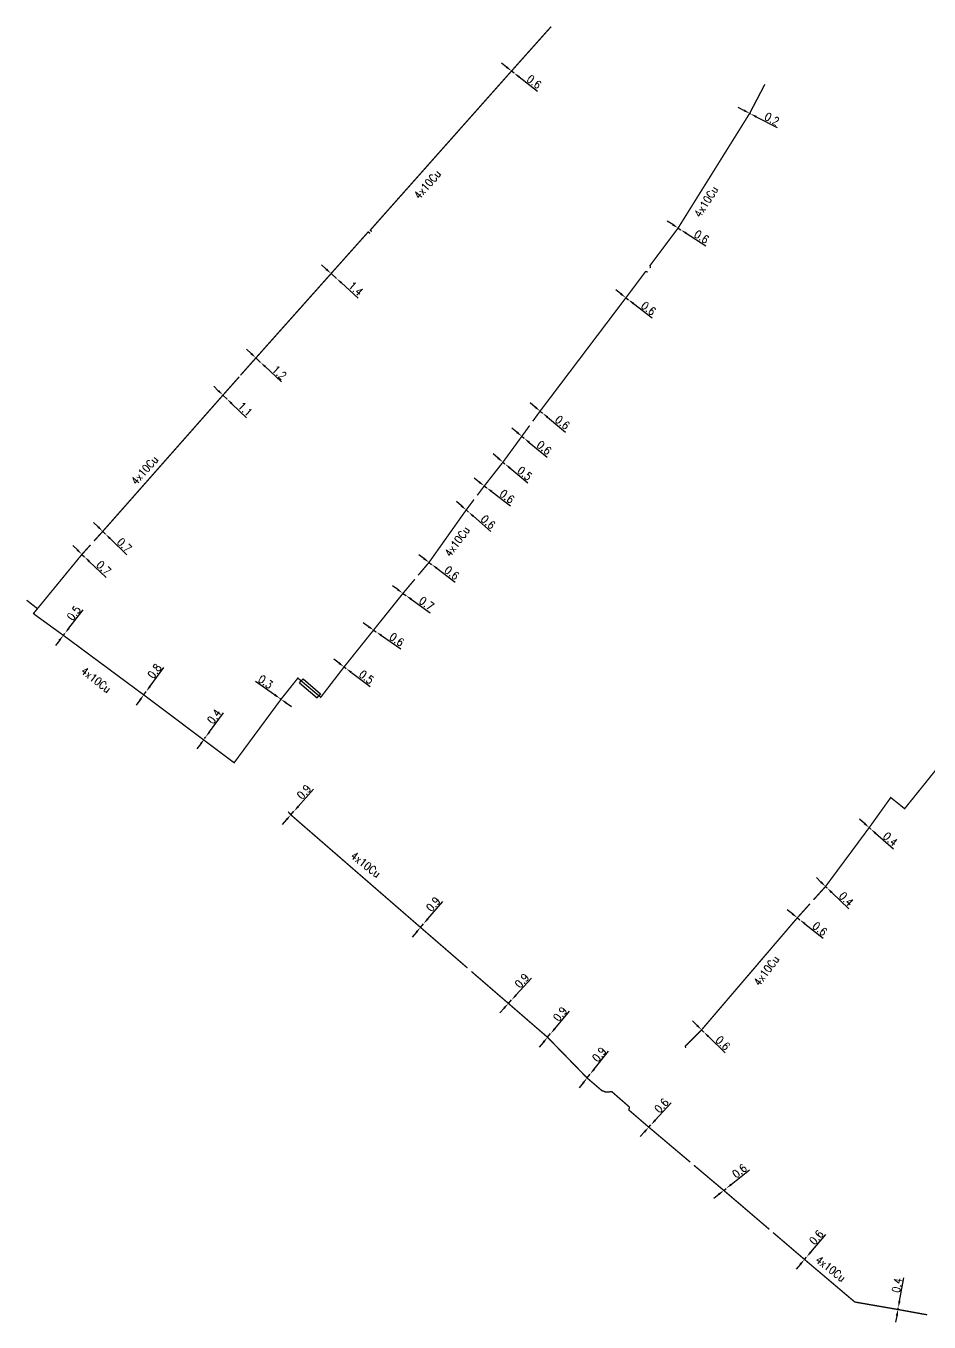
# Model space of a CAD drawing. Header units: millimetres. Extents: x 80999 to 81981, y 144000 to 144990.
# Drawn here: x 80999.9 to 81169, y 144314 to 144556.9 of the extents above; entities that cross this region are included whole.
import ezdxf
from ezdxf.enums import TextEntityAlignment as Align

# ---------------------------------------------------------------- set-up
doc = ezdxf.new("R2010")
doc.units = ezdxf.units.MM
doc.header["$PDMODE"] = 34
doc.linetypes.add('E_ST_Cu', pattern=[2000, 1000, 1000])
doc.layers.get('DEFPOINTS').update_dxf_attribs({"linetype": 'CONTINUOUS'})
doc.layers.add('E_100', color=3, linetype='CONTINUOUS')
doc.layers.add('E_400', color=7, linetype='CONTINUOUS')
doc.styles.get("Standard").update_dxf_attribs({"font": 'romans.shx', "width": 0.85})
doc.dimstyles.get("Standard").update_dxf_attribs({"dimtxt": 1.5, "dimasz": 1.2, "dimexe": 0.625, "dimexo": 0.625, "dimgap": 0.25, "dimtad": 1, "dimdec": 1, "dimzin": 0, "dimdsep": 46, "dimtxsty": 'Standard', "dimcen": -0.5, "dimadec": 0, "dimazin": 0, "dimtfac": 1, "dimtdec": 1, "dimtmove": 0, "dimatfit": 3, "dimfxl": 0, "dimtolj": 1, "dimtzin": 0, "dimarcsym": 0})

# ---------------------------------------------------------------- blocks, each defined once
blk = doc.blocks.new('*D88')
at = {"layer": 'DEFPOINTS', "color": 0, "linetype": 'Continuous', "transparency": 16777216}
for p in [(81090.81, 144548.42), (81090.81, 144548.42), (81091.28, 144548.05)]:
    blk.add_point(p, dxfattribs=at)
at = {"layer": 'E_100', "color": 0, "linetype": 'Continuous', "lineweight": -2, "transparency": 16777216}
for p, q in [((81089.86, 144549.16), (81088.91, 144549.9)), ((81090.81, 144548.42), (81091.28, 144548.05)), ((81092.23, 144547.32), (81095.68, 144544.63))]:
    blk.add_line(p, q, dxfattribs=at)
at = {"layer": 'E_100', "color": 0, "linetype": 'Continuous', "transparency": 16777216}
for points in [[(81089.98, 144549.32), (81089.74, 144549), (81090.81, 144548.42)], [(81092.35, 144547.47), (81092.1, 144547.16), (81091.28, 144548.05)]]:
    blk.add_solid(points, dxfattribs=at)
at = {"layer": 'E_100', "color": 0, "linetype": 'Continuous', "transparency": 16777216, "insert": (81095.04, 144546.39), "char_height": 1.5, "attachment_point": 5, "rotation": 322.0976}
blk.add_mtext('\\A1;0.6', dxfattribs=at)
blk = doc.blocks.new('*D89')
at = {"layer": 'DEFPOINTS', "color": 0, "linetype": 'Continuous', "transparency": 16777216}
for p in [(81042.93, 144494.64), (81042.93, 144494.64), (81043.81, 144493.82)]:
    blk.add_point(p, dxfattribs=at)
at = {"layer": 'E_100', "color": 0, "linetype": 'Continuous', "lineweight": -2, "transparency": 16777216}
for p, q in [((81042.05, 144495.46), (81041.17, 144496.28)), ((81042.93, 144494.64), (81043.81, 144493.82)), ((81044.68, 144493.01), (81047.75, 144490.15))]:
    blk.add_line(p, q, dxfattribs=at)
at = {"layer": 'E_100', "color": 0, "linetype": 'Continuous', "transparency": 16777216}
for points in [[(81042.19, 144495.61), (81041.91, 144495.32), (81042.93, 144494.64)], [(81044.82, 144493.15), (81044.55, 144492.86), (81043.81, 144493.82)]]:
    blk.add_solid(points, dxfattribs=at)
at = {"layer": 'E_100', "color": 0, "linetype": 'Continuous', "transparency": 16777216, "insert": (81047.33, 144491.9), "char_height": 1.5, "attachment_point": 5, "rotation": 316.9769}
blk.add_mtext('\\A1;1.2', dxfattribs=at)
blk = doc.blocks.new('*D90')
at = {"layer": 'DEFPOINTS', "color": 0, "linetype": 'Continuous', "transparency": 16777216}
for p in [(81010.36, 144457.83), (81010.87, 144457.35), (81010.87, 144457.35)]:
    blk.add_point(p, dxfattribs=at)
at = {"layer": 'E_100', "color": 0, "linetype": 'Continuous', "lineweight": -2, "transparency": 16777216}
for p, q in [((81009.5, 144458.67), (81008.64, 144459.5)), ((81010.36, 144457.83), (81010.87, 144457.35)), ((81011.73, 144456.51), (81014.88, 144453.48))]:
    blk.add_line(p, q, dxfattribs=at)
at = {"layer": 'E_100', "color": 0, "linetype": 'Continuous', "transparency": 16777216}
for points in [[(81009.64, 144458.81), (81009.36, 144458.52), (81010.36, 144457.83)], [(81011.87, 144456.66), (81011.59, 144456.37), (81010.87, 144457.35)]]:
    blk.add_solid(points, dxfattribs=at)
at = {"layer": 'E_100', "color": 0, "linetype": 'Continuous', "transparency": 16777216, "insert": (81014.43, 144455.3), "char_height": 1.5, "attachment_point": 5, "rotation": 316.012}
blk.add_mtext('\\A1;0.7', dxfattribs=at)
blk = doc.blocks.new('*D91')
at = {"layer": 'DEFPOINTS', "color": 0, "linetype": 'Continuous', "transparency": 16777216}
for p in [(81014.26, 144462.14), (81014.76, 144461.65), (81014.76, 144461.65)]:
    blk.add_point(p, dxfattribs=at)
at = {"layer": 'E_100', "color": 0, "linetype": 'Continuous', "lineweight": -2, "transparency": 16777216}
for p, q in [((81013.4, 144462.98), (81012.55, 144463.82)), ((81014.26, 144462.14), (81014.76, 144461.65)), ((81015.62, 144460.81), (81018.74, 144457.75))]:
    blk.add_line(p, q, dxfattribs=at)
at = {"layer": 'E_100', "color": 0, "linetype": 'Continuous', "transparency": 16777216}
for points in [[(81013.54, 144463.12), (81013.26, 144462.84), (81014.26, 144462.14)], [(81015.76, 144460.95), (81015.48, 144460.67), (81014.76, 144461.65)]]:
    blk.add_solid(points, dxfattribs=at)
at = {"layer": 'E_100', "color": 0, "linetype": 'Continuous', "transparency": 16777216, "insert": (81018.31, 144459.57), "char_height": 1.5, "attachment_point": 5, "rotation": 315.5852}
blk.add_mtext('\\A1;0.7', dxfattribs=at)
blk = doc.blocks.new('*D92')
at = {"layer": 'DEFPOINTS', "color": 0, "linetype": 'Continuous', "transparency": 16777216}
for p in [(81036.77, 144487.67), (81037.56, 144486.9), (81037.56, 144486.9)]:
    blk.add_point(p, dxfattribs=at)
at = {"layer": 'E_100', "color": 0, "linetype": 'Continuous', "lineweight": -2, "transparency": 16777216}
for p, q in [((81035.9, 144488.5), (81035.04, 144489.33)), ((81036.77, 144487.67), (81037.56, 144486.9)), ((81038.43, 144486.07), (81041.19, 144483.42))]:
    blk.add_line(p, q, dxfattribs=at)
at = {"layer": 'E_100', "color": 0, "linetype": 'Continuous', "transparency": 16777216}
for points in [[(81036.04, 144488.64), (81035.77, 144488.35), (81036.77, 144487.67)], [(81038.57, 144486.22), (81038.29, 144485.93), (81037.56, 144486.9)]]:
    blk.add_solid(points, dxfattribs=at)
at = {"layer": 'E_100', "color": 0, "linetype": 'Continuous', "transparency": 16777216, "insert": (81040.93, 144485.05), "char_height": 1.5, "attachment_point": 5, "rotation": 316.149}
blk.add_mtext('\\A1;1.1', dxfattribs=at)
blk = doc.blocks.new('*D93')
at = {"layer": 'DEFPOINTS', "color": 0, "linetype": 'Continuous', "transparency": 16777216}
for p in [(81057.02, 144510.46), (81058.06, 144509.52), (81058.06, 144509.52)]:
    blk.add_point(p, dxfattribs=at)
at = {"layer": 'E_100', "color": 0, "linetype": 'Continuous', "lineweight": -2, "transparency": 16777216}
for p, q in [((81056.12, 144511.26), (81055.23, 144512.07)), ((81057.02, 144510.46), (81058.06, 144509.52)), ((81058.95, 144508.72), (81062.1, 144505.87))]:
    blk.add_line(p, q, dxfattribs=at)
at = {"layer": 'E_100', "color": 0, "linetype": 'Continuous', "transparency": 16777216}
for points in [[(81056.26, 144511.41), (81055.99, 144511.11), (81057.02, 144510.46)], [(81059.08, 144508.86), (81058.81, 144508.57), (81058.06, 144509.52)]]:
    blk.add_solid(points, dxfattribs=at)
at = {"layer": 'E_100', "color": 0, "linetype": 'Continuous', "transparency": 16777216, "insert": (81061.64, 144507.63), "char_height": 1.5, "attachment_point": 5, "rotation": 317.942}
blk.add_mtext('\\A1;1.4', dxfattribs=at)
blk = doc.blocks.new('*D94')
at = {"layer": 'DEFPOINTS', "color": 0, "linetype": 'Continuous', "transparency": 16777216}
for p in [(81006.88, 144442.66), (81007.18, 144443.06), (81007.18, 144443.06)]:
    blk.add_point(p, dxfattribs=at)
at = {"layer": 'E_100', "color": 0, "linetype": 'Continuous', "lineweight": -2, "transparency": 16777216}
for p, q in [((81007.92, 144444), (81010.6, 144447.46)), ((81006.14, 144441.71), (81005.41, 144440.77)), ((81006.88, 144442.66), (81007.18, 144443.06))]:
    blk.add_line(p, q, dxfattribs=at)
at = {"layer": 'E_100', "color": 0, "linetype": 'Continuous', "transparency": 16777216}
for points in [[(81007.76, 144444.13), (81008.08, 144443.88), (81007.18, 144443.06)], [(81005.98, 144441.84), (81006.3, 144441.59), (81006.88, 144442.66)]]:
    blk.add_solid(points, dxfattribs=at)
at = {"layer": 'E_100', "color": 0, "linetype": 'Continuous', "transparency": 16777216, "insert": (81008.84, 144446.82), "char_height": 1.5, "attachment_point": 5, "rotation": 52.2001}
blk.add_mtext('\\A1;0.5', dxfattribs=at)
blk = doc.blocks.new('*D95')
at = {"layer": 'DEFPOINTS', "color": 0, "linetype": 'Continuous', "transparency": 16777216}
for p in [(81022.4, 144432.15), (81021.93, 144431.5), (81021.93, 144431.5)]:
    blk.add_point(p, dxfattribs=at)
at = {"layer": 'E_100', "color": 0, "linetype": 'Continuous', "lineweight": -2, "transparency": 16777216}
for p, q in [((81023.11, 144433.11), (81025.69, 144436.64)), ((81021.93, 144431.5), (81022.4, 144432.15)), ((81021.22, 144430.53), (81020.52, 144429.56))]:
    blk.add_line(p, q, dxfattribs=at)
at = {"layer": 'E_100', "color": 0, "linetype": 'Continuous', "transparency": 16777216}
for points in [[(81022.95, 144433.23), (81023.27, 144433), (81022.4, 144432.15)], [(81021.06, 144430.65), (81021.39, 144430.41), (81021.93, 144431.5)]]:
    blk.add_solid(points, dxfattribs=at)
at = {"layer": 'E_100', "color": 0, "linetype": 'Continuous', "transparency": 16777216, "insert": (81023.95, 144435.95), "char_height": 1.5, "attachment_point": 5, "rotation": 53.8255}
blk.add_mtext('\\A1;0.8', dxfattribs=at)
blk = doc.blocks.new('*D96')
at = {"layer": 'DEFPOINTS', "color": 0, "linetype": 'Continuous', "transparency": 16777216}
for p in [(81033.31, 144423.3), (81033.55, 144423.62), (81033.55, 144423.62)]:
    blk.add_point(p, dxfattribs=at)
at = {"layer": 'E_100', "color": 0, "linetype": 'Continuous', "lineweight": -2, "transparency": 16777216}
for p, q in [((81034.26, 144424.59), (81036.89, 144428.16)), ((81032.6, 144422.33), (81031.89, 144421.36)), ((81033.31, 144423.3), (81033.55, 144423.62))]:
    blk.add_line(p, q, dxfattribs=at)
at = {"layer": 'E_100', "color": 0, "linetype": 'Continuous', "transparency": 16777216}
for points in [[(81034.1, 144424.71), (81034.42, 144424.47), (81033.55, 144423.62)], [(81032.44, 144422.45), (81032.76, 144422.21), (81033.31, 144423.3)]]:
    blk.add_solid(points, dxfattribs=at)
at = {"layer": 'E_100', "color": 0, "linetype": 'Continuous', "transparency": 16777216, "insert": (81035.12, 144427.45), "char_height": 1.5, "attachment_point": 5, "rotation": 53.6466}
blk.add_mtext('\\A1;0.4', dxfattribs=at)
blk = doc.blocks.new('*D97')
at = {"layer": 'DEFPOINTS', "color": 0, "linetype": 'Continuous', "transparency": 16777216}
for p in [(81047.43, 144430.83), (81047.43, 144430.83), (81047.64, 144430.68)]:
    blk.add_point(p, dxfattribs=at)
at = {"layer": 'E_100', "color": 0, "linetype": 'Continuous', "lineweight": -2, "transparency": 16777216}
for p, q in [((81046.45, 144431.52), (81042.88, 144434.03)), ((81047.64, 144430.68), (81047.43, 144430.83)), ((81048.62, 144429.99), (81049.6, 144429.3))]:
    blk.add_line(p, q, dxfattribs=at)
at = {"layer": 'E_100', "color": 0, "linetype": 'Continuous', "transparency": 16777216}
for points in [[(81046.57, 144431.68), (81046.34, 144431.35), (81047.43, 144430.83)], [(81048.74, 144430.16), (81048.51, 144429.83), (81047.64, 144430.68)]]:
    blk.add_solid(points, dxfattribs=at)
at = {"layer": 'E_100', "color": 0, "linetype": 'Continuous', "transparency": 16777216, "insert": (81044.75, 144433.94), "char_height": 1.5, "attachment_point": 5, "rotation": 324.8595}
blk.add_mtext('\\A1;0.3', dxfattribs=at)
blk = doc.blocks.new('*D98')
at = {"layer": 'DEFPOINTS', "color": 0, "linetype": 'Continuous', "transparency": 16777216}
for p in [(81059.45, 144436.74), (81059.85, 144436.44), (81059.85, 144436.44)]:
    blk.add_point(p, dxfattribs=at)
at = {"layer": 'E_100', "color": 0, "linetype": 'Continuous', "lineweight": -2, "transparency": 16777216}
for p, q in [((81058.5, 144437.46), (81057.54, 144438.18)), ((81059.45, 144436.74), (81059.85, 144436.44)), ((81060.81, 144435.72), (81064.31, 144433.09))]:
    blk.add_line(p, q, dxfattribs=at)
at = {"layer": 'E_100', "color": 0, "linetype": 'Continuous', "transparency": 16777216}
for points in [[(81058.62, 144437.62), (81058.38, 144437.3), (81059.45, 144436.74)], [(81060.93, 144435.88), (81060.69, 144435.56), (81059.85, 144436.44)]]:
    blk.add_solid(points, dxfattribs=at)
at = {"layer": 'E_100', "color": 0, "linetype": 'Continuous', "transparency": 16777216, "insert": (81063.64, 144434.84), "char_height": 1.5, "attachment_point": 5, "rotation": 323.0505}
blk.add_mtext('\\A1;0.5', dxfattribs=at)
blk = doc.blocks.new('*D99')
at = {"layer": 'DEFPOINTS', "color": 0, "linetype": 'Continuous', "transparency": 16777216}
for p in [(81064.97, 144443.64), (81065.47, 144443.3), (81065.47, 144443.3)]:
    blk.add_point(p, dxfattribs=at)
at = {"layer": 'E_100', "color": 0, "linetype": 'Continuous', "lineweight": -2, "transparency": 16777216}
for p, q in [((81063.98, 144444.32), (81063, 144445)), ((81064.97, 144443.64), (81065.47, 144443.3)), ((81066.46, 144442.62), (81070.06, 144440.15))]:
    blk.add_line(p, q, dxfattribs=at)
at = {"layer": 'E_100', "color": 0, "linetype": 'Continuous', "transparency": 16777216}
for points in [[(81064.1, 144444.48), (81063.87, 144444.15), (81064.97, 144443.64)], [(81066.57, 144442.79), (81066.34, 144442.46), (81065.47, 144443.3)]]:
    blk.add_solid(points, dxfattribs=at)
at = {"layer": 'E_100', "color": 0, "linetype": 'Continuous', "transparency": 16777216, "insert": (81069.32, 144441.87), "char_height": 1.5, "attachment_point": 5, "rotation": 325.5121}
blk.add_mtext('\\A1;0.6', dxfattribs=at)
blk = doc.blocks.new('*D100')
at = {"layer": 'DEFPOINTS', "color": 0, "linetype": 'Continuous', "transparency": 16777216}
for p in [(81070.48, 144450.53), (81071.05, 144450.13), (81071.05, 144450.13)]:
    blk.add_point(p, dxfattribs=at)
at = {"layer": 'E_100', "color": 0, "linetype": 'Continuous', "lineweight": -2, "transparency": 16777216}
for p, q in [((81069.51, 144451.23), (81068.53, 144451.92)), ((81070.48, 144450.53), (81071.05, 144450.13)), ((81072.03, 144449.43), (81075.59, 144446.9))]:
    blk.add_line(p, q, dxfattribs=at)
at = {"layer": 'E_100', "color": 0, "linetype": 'Continuous', "transparency": 16777216}
for points in [[(81069.62, 144451.39), (81069.39, 144451.06), (81070.48, 144450.53)], [(81072.15, 144449.59), (81071.92, 144449.27), (81071.05, 144450.13)]]:
    blk.add_solid(points, dxfattribs=at)
at = {"layer": 'E_100', "color": 0, "linetype": 'Continuous', "transparency": 16777216, "insert": (81074.88, 144448.63), "char_height": 1.5, "attachment_point": 5, "rotation": 324.5581}
blk.add_mtext('\\A1;0.7', dxfattribs=at)
blk = doc.blocks.new('*D101')
at = {"layer": 'DEFPOINTS', "color": 0, "linetype": 'Continuous', "transparency": 16777216}
for p in [(81075.36, 144456.33), (81075.84, 144455.96), (81075.84, 144455.96)]:
    blk.add_point(p, dxfattribs=at)
at = {"layer": 'E_100', "color": 0, "linetype": 'Continuous', "lineweight": -2, "transparency": 16777216}
for p, q in [((81074.4, 144457.05), (81073.44, 144457.77)), ((81075.36, 144456.33), (81075.84, 144455.96)), ((81076.79, 144455.24), (81080.28, 144452.61))]:
    blk.add_line(p, q, dxfattribs=at)
at = {"layer": 'E_100', "color": 0, "linetype": 'Continuous', "transparency": 16777216}
for points in [[(81074.52, 144457.21), (81074.28, 144456.89), (81075.36, 144456.33)], [(81076.91, 144455.4), (81076.67, 144455.08), (81075.84, 144455.96)]]:
    blk.add_solid(points, dxfattribs=at)
at = {"layer": 'E_100', "color": 0, "linetype": 'Continuous', "transparency": 16777216, "insert": (81079.62, 144454.36), "char_height": 1.5, "attachment_point": 5, "rotation": 322.96}
blk.add_mtext('\\A1;0.6', dxfattribs=at)
blk = doc.blocks.new('*D102')
at = {"layer": 'DEFPOINTS', "color": 0, "linetype": 'Continuous', "transparency": 16777216}
for p in [(81082.31, 144466.15), (81082.77, 144465.76), (81082.77, 144465.76)]:
    blk.add_point(p, dxfattribs=at)
at = {"layer": 'E_100', "color": 0, "linetype": 'Continuous', "lineweight": -2, "transparency": 16777216}
for p, q in [((81081.41, 144466.94), (81080.51, 144467.73)), ((81082.31, 144466.15), (81082.77, 144465.76)), ((81083.67, 144464.97), (81086.96, 144462.1))]:
    blk.add_line(p, q, dxfattribs=at)
at = {"layer": 'E_100', "color": 0, "linetype": 'Continuous', "transparency": 16777216}
for points in [[(81081.54, 144467.09), (81081.28, 144466.79), (81082.31, 144466.15)], [(81083.8, 144465.12), (81083.54, 144464.82), (81082.77, 144465.76)]]:
    blk.add_solid(points, dxfattribs=at)
at = {"layer": 'E_100', "color": 0, "linetype": 'Continuous', "transparency": 16777216, "insert": (81086.43, 144463.89), "char_height": 1.5, "attachment_point": 5, "rotation": 318.8864}
blk.add_mtext('\\A1;0.6', dxfattribs=at)
blk = doc.blocks.new('*D103')
at = {"layer": 'DEFPOINTS', "color": 0, "linetype": 'Continuous', "transparency": 16777216}
for p in [(81085.71, 144470.66), (81086.19, 144470.29), (81086.19, 144470.29)]:
    blk.add_point(p, dxfattribs=at)
at = {"layer": 'E_100', "color": 0, "linetype": 'Continuous', "lineweight": -2, "transparency": 16777216}
for p, q in [((81084.76, 144471.38), (81083.8, 144472.11)), ((81085.71, 144470.66), (81086.19, 144470.29)), ((81087.15, 144469.57), (81090.63, 144466.92))]:
    blk.add_line(p, q, dxfattribs=at)
at = {"layer": 'E_100', "color": 0, "linetype": 'Continuous', "transparency": 16777216}
for points in [[(81084.88, 144471.54), (81084.64, 144471.22), (81085.71, 144470.66)], [(81087.27, 144469.73), (81087.02, 144469.41), (81086.19, 144470.29)]]:
    blk.add_solid(points, dxfattribs=at)
at = {"layer": 'E_100', "color": 0, "linetype": 'Continuous', "transparency": 16777216, "insert": (81089.97, 144468.68), "char_height": 1.5, "attachment_point": 5, "rotation": 322.76}
blk.add_mtext('\\A1;0.6', dxfattribs=at)
blk = doc.blocks.new('*D104')
at = {"layer": 'DEFPOINTS', "color": 0, "linetype": 'Continuous', "transparency": 16777216}
for p in [(81089.2, 144475.11), (81089.58, 144474.79), (81089.58, 144474.79)]:
    blk.add_point(p, dxfattribs=at)
at = {"layer": 'E_100', "color": 0, "linetype": 'Continuous', "lineweight": -2, "transparency": 16777216}
for p, q in [((81088.28, 144475.88), (81087.36, 144476.65)), ((81089.2, 144475.11), (81089.58, 144474.79)), ((81090.5, 144474.02), (81093.86, 144471.22))]:
    blk.add_line(p, q, dxfattribs=at)
at = {"layer": 'E_100', "color": 0, "linetype": 'Continuous', "transparency": 16777216}
for points in [[(81088.41, 144476.03), (81088.15, 144475.72), (81089.2, 144475.11)], [(81090.63, 144474.17), (81090.38, 144473.87), (81089.58, 144474.79)]]:
    blk.add_solid(points, dxfattribs=at)
at = {"layer": 'E_100', "color": 0, "linetype": 'Continuous', "transparency": 16777216, "insert": (81093.28, 144473), "char_height": 1.5, "attachment_point": 5, "rotation": 320.1659}
blk.add_mtext('\\A1;0.5', dxfattribs=at)
blk = doc.blocks.new('*D105')
at = {"layer": 'DEFPOINTS', "color": 0, "linetype": 'Continuous', "transparency": 16777216}
for p in [(81092.74, 144479.96), (81093.2, 144479.58), (81093.2, 144479.58)]:
    blk.add_point(p, dxfattribs=at)
at = {"layer": 'E_100', "color": 0, "linetype": 'Continuous', "lineweight": -2, "transparency": 16777216}
for p, q in [((81091.81, 144480.72), (81090.88, 144481.48)), ((81092.74, 144479.96), (81093.2, 144479.58)), ((81094.13, 144478.82), (81097.5, 144476.04))]:
    blk.add_line(p, q, dxfattribs=at)
at = {"layer": 'E_100', "color": 0, "linetype": 'Continuous', "transparency": 16777216}
for points in [[(81091.94, 144480.88), (81091.68, 144480.57), (81092.74, 144479.96)], [(81094.25, 144478.97), (81094, 144478.66), (81093.2, 144479.58)]]:
    blk.add_solid(points, dxfattribs=at)
at = {"layer": 'E_100', "color": 0, "linetype": 'Continuous', "transparency": 16777216, "insert": (81096.91, 144477.82), "char_height": 1.5, "attachment_point": 5, "rotation": 320.5684}
blk.add_mtext('\\A1;0.6', dxfattribs=at)
blk = doc.blocks.new('*D106')
at = {"layer": 'DEFPOINTS', "color": 0, "linetype": 'Continuous', "transparency": 16777216}
for p in [(81096.16, 144484.68), (81096.63, 144484.3), (81096.63, 144484.3)]:
    blk.add_point(p, dxfattribs=at)
at = {"layer": 'E_100', "color": 0, "linetype": 'Continuous', "lineweight": -2, "transparency": 16777216}
for p, q in [((81095.24, 144485.44), (81094.31, 144486.2)), ((81095.77, 144484.19), (81095.77, 144484.19)), ((81096.16, 144484.68), (81096.63, 144484.3)), ((81096.23, 144483.81), (81096.23, 144483.81)), ((81097.55, 144483.53), (81100.93, 144480.76))]:
    blk.add_line(p, q, dxfattribs=at)
at = {"layer": 'E_100', "color": 0, "linetype": 'Continuous', "transparency": 16777216}
for points in [[(81095.36, 144485.59), (81095.11, 144485.28), (81096.16, 144484.68)], [(81097.68, 144483.69), (81097.43, 144483.38), (81096.63, 144484.3)]]:
    blk.add_solid(points, dxfattribs=at)
at = {"layer": 'E_100', "color": 0, "linetype": 'Continuous', "transparency": 16777216, "insert": (81100.34, 144482.54), "char_height": 1.5, "attachment_point": 5, "rotation": 320.5684}
blk.add_mtext('\\A1;0.6', dxfattribs=at)
blk = doc.blocks.new('*D107')
at = {"layer": 'DEFPOINTS', "color": 0, "linetype": 'Continuous', "transparency": 16777216}
for p in [(81135.4, 144540.48), (81135.57, 144540.39), (81135.57, 144540.39)]:
    blk.add_point(p, dxfattribs=at)
at = {"layer": 'E_100', "color": 0, "linetype": 'Continuous', "lineweight": -2, "transparency": 16777216}
for p, q in [((81134.33, 144541.03), (81133.27, 144541.59)), ((81135.4, 144540.48), (81135.57, 144540.39)), ((81136.64, 144539.83), (81140.52, 144537.82))]:
    blk.add_line(p, q, dxfattribs=at)
at = {"layer": 'E_100', "color": 0, "linetype": 'Continuous', "transparency": 16777216}
for points in [[(81134.43, 144541.21), (81134.24, 144540.86), (81135.4, 144540.48)], [(81136.73, 144540.01), (81136.55, 144539.66), (81135.57, 144540.39)]]:
    blk.add_solid(points, dxfattribs=at)
at = {"layer": 'E_100', "color": 0, "linetype": 'Continuous', "transparency": 16777216, "insert": (81139.57, 144539.43), "char_height": 1.5, "attachment_point": 5, "rotation": 332.5002}
blk.add_mtext('\\A1;0.2', dxfattribs=at)
blk = doc.blocks.new('*D108')
at = {"layer": 'DEFPOINTS', "color": 0, "linetype": 'Continuous', "transparency": 16777216}
for p in [(81122, 144518.99), (81122.51, 144518.66), (81122.51, 144518.66)]:
    blk.add_point(p, dxfattribs=at)
at = {"layer": 'E_100', "color": 0, "linetype": 'Continuous', "lineweight": -2, "transparency": 16777216}
for p, q in [((81120.99, 144519.63), (81119.98, 144520.28)), ((81122, 144518.99), (81122.51, 144518.66)), ((81123.52, 144518.01), (81127.2, 144515.66))]:
    blk.add_line(p, q, dxfattribs=at)
at = {"layer": 'E_100', "color": 0, "linetype": 'Continuous', "transparency": 16777216}
for points in [[(81121.1, 144519.8), (81120.88, 144519.46), (81122, 144518.99)], [(81123.62, 144518.18), (81123.41, 144517.85), (81122.51, 144518.66)]]:
    blk.add_solid(points, dxfattribs=at)
at = {"layer": 'E_100', "color": 0, "linetype": 'Continuous', "transparency": 16777216, "insert": (81126.4, 144517.35), "char_height": 1.5, "attachment_point": 5, "rotation": 327.3443}
blk.add_mtext('\\A1;0.6', dxfattribs=at)
blk = doc.blocks.new('*D109')
at = {"layer": 'DEFPOINTS', "color": 0, "linetype": 'Continuous', "transparency": 16777216}
for p in [(81112.22, 144505.92), (81112.7, 144505.56), (81112.7, 144505.56)]:
    blk.add_point(p, dxfattribs=at)
at = {"layer": 'E_100', "color": 0, "linetype": 'Continuous', "lineweight": -2, "transparency": 16777216}
for p, q in [((81111.27, 144506.65), (81110.32, 144507.38)), ((81112.22, 144505.92), (81112.7, 144505.56)), ((81113.65, 144504.83), (81117.12, 144502.17))]:
    blk.add_line(p, q, dxfattribs=at)
at = {"layer": 'E_100', "color": 0, "linetype": 'Continuous', "transparency": 16777216}
for points in [[(81111.39, 144506.81), (81111.15, 144506.5), (81112.22, 144505.92)], [(81113.77, 144504.99), (81113.53, 144504.67), (81112.7, 144505.56)]]:
    blk.add_solid(points, dxfattribs=at)
at = {"layer": 'E_100', "color": 0, "linetype": 'Continuous', "transparency": 16777216, "insert": (81116.47, 144503.93), "char_height": 1.5, "attachment_point": 5, "rotation": 322.5647}
blk.add_mtext('\\A1;0.6', dxfattribs=at)
blk = doc.blocks.new('*D110')
at = {"layer": 'DEFPOINTS', "color": 0, "linetype": 'Continuous', "transparency": 16777216}
for p in [(81049.48, 144409.02), (81050.07, 144409.69), (81050.07, 144409.69)]:
    blk.add_point(p, dxfattribs=at)
at = {"layer": 'E_100', "color": 0, "linetype": 'Continuous', "lineweight": -2, "transparency": 16777216}
for p, q in [((81050.87, 144410.59), (81053.74, 144413.81)), ((81048.68, 144408.12), (81047.88, 144407.23)), ((81049.48, 144409.02), (81050.07, 144409.69))]:
    blk.add_line(p, q, dxfattribs=at)
at = {"layer": 'E_100', "color": 0, "linetype": 'Continuous', "transparency": 16777216}
for points in [[(81050.72, 144410.72), (81051.02, 144410.46), (81050.07, 144409.69)], [(81048.53, 144408.26), (81048.83, 144407.99), (81049.48, 144409.02)]]:
    blk.add_solid(points, dxfattribs=at)
at = {"layer": 'E_100', "color": 0, "linetype": 'Continuous', "transparency": 16777216, "insert": (81051.95, 144413.31), "char_height": 1.5, "attachment_point": 5, "rotation": 48.3663}
blk.add_mtext('\\A1;0.9', dxfattribs=at)
blk = doc.blocks.new('*D111')
at = {"layer": 'DEFPOINTS', "color": 0, "linetype": 'Continuous', "transparency": 16777216}
for p in [(81074.34, 144388.61), (81074.34, 144388.61), (81073.76, 144387.93)]:
    blk.add_point(p, dxfattribs=at)
at = {"layer": 'E_100', "color": 0, "linetype": 'Continuous', "lineweight": -2, "transparency": 16777216}
for p, q in [((81075.12, 144389.52), (81077.92, 144392.8)), ((81073.76, 144387.93), (81074.34, 144388.61)), ((81072.98, 144387.02), (81072.2, 144386.1))]:
    blk.add_line(p, q, dxfattribs=at)
at = {"layer": 'E_100', "color": 0, "linetype": 'Continuous', "transparency": 16777216}
for points in [[(81074.97, 144389.65), (81075.27, 144389.39), (81074.34, 144388.61)], [(81072.83, 144387.15), (81073.13, 144386.89), (81073.76, 144387.93)]]:
    blk.add_solid(points, dxfattribs=at)
at = {"layer": 'E_100', "color": 0, "linetype": 'Continuous', "transparency": 16777216, "insert": (81076.15, 144392.27), "char_height": 1.5, "attachment_point": 5, "rotation": 49.463}
blk.add_mtext('\\A1;0.9', dxfattribs=at)
blk = doc.blocks.new('*D112')
at = {"layer": 'DEFPOINTS', "color": 0, "linetype": 'Continuous', "transparency": 16777216}
for p in [(81090.22, 144373.68), (81090.83, 144374.34), (81090.83, 144374.34)]:
    blk.add_point(p, dxfattribs=at)
at = {"layer": 'E_100', "color": 0, "linetype": 'Continuous', "lineweight": -2, "transparency": 16777216}
for p, q in [((81091.64, 144375.22), (81094.55, 144378.4)), ((81090.22, 144373.68), (81090.83, 144374.34)), ((81089.41, 144372.79), (81088.6, 144371.91))]:
    blk.add_line(p, q, dxfattribs=at)
at = {"layer": 'E_100', "color": 0, "linetype": 'Continuous', "transparency": 16777216}
for points in [[(81089.26, 144372.93), (81089.55, 144372.66), (81090.22, 144373.68)], [(81091.49, 144375.36), (81091.79, 144375.09), (81090.83, 144374.34)]]:
    blk.add_solid(points, dxfattribs=at)
at = {"layer": 'E_100', "color": 0, "linetype": 'Continuous', "transparency": 16777216, "insert": (81092.76, 144377.93), "char_height": 1.5, "attachment_point": 5, "rotation": 47.4664}
blk.add_mtext('\\A1;0.9', dxfattribs=at)
blk = doc.blocks.new('*D113')
at = {"layer": 'DEFPOINTS', "color": 0, "linetype": 'Continuous', "transparency": 16777216}
for p in [(81104.96, 144359.71), (81105.53, 144360.42), (81105.53, 144360.42)]:
    blk.add_point(p, dxfattribs=at)
at = {"layer": 'E_100', "color": 0, "linetype": 'Continuous', "lineweight": -2, "transparency": 16777216}
for p, q in [((81106.28, 144361.35), (81108.98, 144364.71)), ((81104.96, 144359.71), (81105.53, 144360.42)), ((81104.21, 144358.78), (81103.46, 144357.84))]:
    blk.add_line(p, q, dxfattribs=at)
at = {"layer": 'E_100', "color": 0, "linetype": 'Continuous', "transparency": 16777216}
for points in [[(81104.06, 144358.9), (81104.37, 144358.65), (81104.96, 144359.71)], [(81106.12, 144361.48), (81106.44, 144361.23), (81105.53, 144360.42)]]:
    blk.add_solid(points, dxfattribs=at)
at = {"layer": 'E_100', "color": 0, "linetype": 'Continuous', "transparency": 16777216, "insert": (81107.23, 144364.12), "char_height": 1.5, "attachment_point": 5, "rotation": 51.2155}
blk.add_mtext('\\A1;0.9', dxfattribs=at)
blk = doc.blocks.new('*D114')
at = {"layer": 'DEFPOINTS', "color": 0, "linetype": 'Continuous', "transparency": 16777216}
for p in [(81097.55, 144367.33), (81098.13, 144368.02), (81098.13, 144368.02)]:
    blk.add_point(p, dxfattribs=at)
at = {"layer": 'E_100', "color": 0, "linetype": 'Continuous', "lineweight": -2, "transparency": 16777216}
for p, q in [((81098.9, 144368.94), (81101.67, 144372.24)), ((81096.78, 144366.41), (81096.01, 144365.49)), ((81097.55, 144367.33), (81098.13, 144368.02))]:
    blk.add_line(p, q, dxfattribs=at)
at = {"layer": 'E_100', "color": 0, "linetype": 'Continuous', "transparency": 16777216}
for points in [[(81098.75, 144369.06), (81099.06, 144368.81), (81098.13, 144368.02)], [(81096.63, 144366.54), (81096.94, 144366.28), (81097.55, 144367.33)]]:
    blk.add_solid(points, dxfattribs=at)
at = {"layer": 'E_100', "color": 0, "linetype": 'Continuous', "transparency": 16777216, "insert": (81099.91, 144371.69), "char_height": 1.5, "attachment_point": 5, "rotation": 49.9963}
blk.add_mtext('\\A1;0.9', dxfattribs=at)
blk = doc.blocks.new('*D115')
at = {"layer": 'DEFPOINTS', "color": 0, "linetype": 'Continuous', "transparency": 16777216}
for p in [(81126.4, 144368.73), (81126.82, 144368.31), (81126.82, 144368.31)]:
    blk.add_point(p, dxfattribs=at)
at = {"layer": 'E_100', "color": 0, "linetype": 'Continuous', "lineweight": -2, "transparency": 16777216}
for p, q in [((81125.54, 144369.57), (81124.68, 144370.4)), ((81126.4, 144368.73), (81126.82, 144368.31)), ((81127.68, 144367.47), (81130.81, 144364.41))]:
    blk.add_line(p, q, dxfattribs=at)
at = {"layer": 'E_100', "color": 0, "linetype": 'Continuous', "transparency": 16777216}
for points in [[(81125.68, 144369.71), (81125.4, 144369.42), (81126.4, 144368.73)], [(81127.82, 144367.61), (81127.54, 144367.33), (81126.82, 144368.31)]]:
    blk.add_solid(points, dxfattribs=at)
at = {"layer": 'E_100', "color": 0, "linetype": 'Continuous', "transparency": 16777216, "insert": (81130.37, 144366.24), "char_height": 1.5, "attachment_point": 5, "rotation": 315.638}
blk.add_mtext('\\A1;0.6', dxfattribs=at)
blk = doc.blocks.new('*D116')
at = {"layer": 'DEFPOINTS', "color": 0, "linetype": 'Continuous', "transparency": 16777216}
for p in [(81144.33, 144389.73), (81144.8, 144389.36), (81144.8, 144389.36)]:
    blk.add_point(p, dxfattribs=at)
at = {"layer": 'E_100', "color": 0, "linetype": 'Continuous', "lineweight": -2, "transparency": 16777216}
for p, q in [((81143.39, 144390.48), (81142.45, 144391.22)), ((81144.33, 144389.73), (81144.8, 144389.36)), ((81145.74, 144388.61), (81149.16, 144385.89))]:
    blk.add_line(p, q, dxfattribs=at)
at = {"layer": 'E_100', "color": 0, "linetype": 'Continuous', "transparency": 16777216}
for points in [[(81143.51, 144390.63), (81143.26, 144390.32), (81144.33, 144389.73)], [(81145.86, 144388.77), (81145.61, 144388.46), (81144.8, 144389.36)]]:
    blk.add_solid(points, dxfattribs=at)
at = {"layer": 'E_100', "color": 0, "linetype": 'Continuous', "transparency": 16777216, "insert": (81148.54, 144387.66), "char_height": 1.5, "attachment_point": 5, "rotation": 321.5323}
blk.add_mtext('\\A1;0.6', dxfattribs=at)
blk = doc.blocks.new('*D117')
at = {"layer": 'DEFPOINTS', "color": 0, "linetype": 'Continuous', "transparency": 16777216}
for p in [(81149.61, 144395.59), (81149.9, 144395.31), (81149.9, 144395.31)]:
    blk.add_point(p, dxfattribs=at)
at = {"layer": 'E_100', "color": 0, "linetype": 'Continuous', "lineweight": -2, "transparency": 16777216}
for p, q in [((81148.75, 144396.42), (81147.89, 144397.26)), ((81149.61, 144395.59), (81149.9, 144395.31)), ((81150.76, 144394.48), (81153.95, 144391.39))]:
    blk.add_line(p, q, dxfattribs=at)
at = {"layer": 'E_100', "color": 0, "linetype": 'Continuous', "transparency": 16777216}
for points in [[(81148.89, 144396.57), (81148.61, 144396.28), (81149.61, 144395.59)], [(81150.9, 144394.62), (81150.62, 144394.33), (81149.9, 144395.31)]]:
    blk.add_solid(points, dxfattribs=at)
at = {"layer": 'E_100', "color": 0, "linetype": 'Continuous', "transparency": 16777216, "insert": (81153.48, 144393.24), "char_height": 1.5, "attachment_point": 5, "rotation": 315.918}
blk.add_mtext('\\A1;0.4', dxfattribs=at)
blk = doc.blocks.new('*D118')
at = {"layer": 'DEFPOINTS', "color": 0, "linetype": 'Continuous', "transparency": 16777216}
for p in [(81157.78, 144406.62), (81158.08, 144406.36), (81158.08, 144406.36)]:
    blk.add_point(p, dxfattribs=at)
at = {"layer": 'E_100', "color": 0, "linetype": 'Continuous', "lineweight": -2, "transparency": 16777216}
for p, q in [((81156.88, 144407.41), (81155.97, 144408.21)), ((81157.78, 144406.62), (81158.08, 144406.36)), ((81158.98, 144405.56), (81162.31, 144402.64))]:
    blk.add_line(p, q, dxfattribs=at)
at = {"layer": 'E_100', "color": 0, "linetype": 'Continuous', "transparency": 16777216}
for points in [[(81157.01, 144407.56), (81156.74, 144407.26), (81157.78, 144406.62)], [(81159.11, 144405.71), (81158.85, 144405.41), (81158.08, 144406.36)]]:
    blk.add_solid(points, dxfattribs=at)
at = {"layer": 'E_100', "color": 0, "linetype": 'Continuous', "transparency": 16777216, "insert": (81161.75, 144404.46), "char_height": 1.5, "attachment_point": 5, "rotation": 318.6676}
blk.add_mtext('\\A1;0.4', dxfattribs=at)
blk = doc.blocks.new('*D127')
at = {"layer": 'DEFPOINTS', "color": 0, "linetype": 'Continuous', "transparency": 16777216}
for p in [(81116.51, 144350.49), (81116.92, 144350.93), (81116.92, 144350.93)]:
    blk.add_point(p, dxfattribs=at)
at = {"layer": 'E_100', "color": 0, "linetype": 'Continuous', "lineweight": -2, "transparency": 16777216}
for p, q in [((81117.73, 144351.81), (81120.7, 144355.03)), ((81115.7, 144349.61), (81114.89, 144348.72)), ((81116.51, 144350.49), (81116.92, 144350.93))]:
    blk.add_line(p, q, dxfattribs=at)
at = {"layer": 'E_100', "color": 0, "linetype": 'Continuous', "transparency": 16777216}
for points in [[(81117.59, 144351.95), (81117.88, 144351.68), (81116.92, 144350.93)], [(81115.55, 144349.74), (81115.85, 144349.47), (81116.51, 144350.49)]]:
    blk.add_solid(points, dxfattribs=at)
at = {"layer": 'E_100', "color": 0, "linetype": 'Continuous', "transparency": 16777216, "insert": (81118.89, 144354.54), "char_height": 1.5, "attachment_point": 5, "rotation": 47.3289}
blk.add_mtext('\\A1;0.6', dxfattribs=at)
blk = doc.blocks.new('*D128')
at = {"layer": 'DEFPOINTS', "color": 0, "linetype": 'Continuous', "transparency": 16777216}
for p in [(81145.67, 144325.7), (81146.06, 144326.15), (81146.06, 144326.15)]:
    blk.add_point(p, dxfattribs=at)
at = {"layer": 'E_100', "color": 0, "linetype": 'Continuous', "lineweight": -2, "transparency": 16777216}
for p, q in [((81146.83, 144327.07), (81149.67, 144330.39)), ((81145.67, 144325.7), (81146.06, 144326.15)), ((81144.89, 144324.79), (81144.11, 144323.87))]:
    blk.add_line(p, q, dxfattribs=at)
at = {"layer": 'E_100', "color": 0, "linetype": 'Continuous', "transparency": 16777216}
for points in [[(81144.73, 144324.92), (81145.04, 144324.66), (81145.67, 144325.7)], [(81146.68, 144327.2), (81146.99, 144326.94), (81146.06, 144326.15)]]:
    blk.add_solid(points, dxfattribs=at)
at = {"layer": 'E_100', "color": 0, "linetype": 'Continuous', "transparency": 16777216, "insert": (81147.88, 144329.83), "char_height": 1.5, "attachment_point": 5, "rotation": 49.5048}
blk.add_mtext('\\A1;0.6', dxfattribs=at)
blk = doc.blocks.new('*D129')
at = {"layer": 'DEFPOINTS', "color": 0, "linetype": 'Continuous', "transparency": 16777216}
for p in [(81130.55, 144338.64), (81131.02, 144339.01), (81131.02, 144339.01)]:
    blk.add_point(p, dxfattribs=at)
at = {"layer": 'E_100', "color": 0, "linetype": 'Continuous', "lineweight": -2, "transparency": 16777216}
for p, q in [((81131.95, 144339.76), (81135.37, 144342.49)), ((81129.61, 144337.89), (81128.67, 144337.14)), ((81130.55, 144338.64), (81131.02, 144339.01))]:
    blk.add_line(p, q, dxfattribs=at)
at = {"layer": 'E_100', "color": 0, "linetype": 'Continuous', "transparency": 16777216}
for points in [[(81131.83, 144339.92), (81132.08, 144339.61), (81131.02, 144339.01)], [(81129.48, 144338.05), (81129.73, 144337.73), (81130.55, 144338.64)]]:
    blk.add_solid(points, dxfattribs=at)
at = {"layer": 'E_100', "color": 0, "linetype": 'Continuous', "transparency": 16777216, "insert": (81133.51, 144342.28), "char_height": 1.5, "attachment_point": 5, "rotation": 38.6162}
blk.add_mtext('\\A1;0.6', dxfattribs=at)
blk = doc.blocks.new('*D130')
at = {"layer": 'DEFPOINTS', "color": 0, "linetype": 'Continuous', "transparency": 16777216}
for p in [(81163.17, 144316.32), (81163.25, 144316.71), (81163.25, 144316.71)]:
    blk.add_point(p, dxfattribs=at)
at = {"layer": 'E_100', "color": 0, "linetype": 'Continuous', "lineweight": -2, "transparency": 16777216}
for p, q in [((81163.47, 144317.89), (81164.3, 144322.25)), ((81163.17, 144316.32), (81163.25, 144316.71)), ((81162.95, 144315.14), (81162.73, 144313.96))]:
    blk.add_line(p, q, dxfattribs=at)
at = {"layer": 'E_100', "color": 0, "linetype": 'Continuous', "transparency": 16777216}
for points in [[(81163.27, 144317.93), (81163.67, 144317.86), (81163.25, 144316.71)], [(81162.75, 144315.18), (81163.15, 144315.1), (81163.17, 144316.32)]]:
    blk.add_solid(points, dxfattribs=at)
at = {"layer": 'E_100', "color": 0, "linetype": 'Continuous', "transparency": 16777216, "insert": (81163.01, 144320.85), "char_height": 1.5, "attachment_point": 5, "rotation": 79.2721}
blk.add_mtext('\\A1;0.4', dxfattribs=at)

msp = doc.modelspace()

# ---------------------------------------------------------------- linework, layer by layer
at = {"layer": 'E_100', "linetype": 'E_ST_Cu', "const_width": 0.25, "flags": 128}
for points in [[(81064.64, 144518.34), (81064.35, 144518.59), (81090.81, 144548.42), (81098.23, 144556.74)], [(81040.04, 144491.38), (81042.93, 144494.64), (81057.02, 144510.46), (81063.97, 144518.26), (81064.32, 144517.96)], [(81116.3, 144510.76), (81115.91, 144510.84), (81112.22, 144505.92), (81096.16, 144484.68), (81094.78, 144482.78)], [(81012.61, 144460.32), (81014.26, 144462.14), (81036.77, 144487.67), (81039.82, 144491.12)], [(81011.97, 144459.61), (81010.36, 144457.83), (81002.03, 144447.66), (81000, 144449.25)], [(81123.4, 144365.35), (81123.37, 144365.7), (81126.4, 144368.73), (81144.33, 144389.73), (81146.7, 144392.36)], [(81124.28, 144343.93), (81116.51, 144350.49), (81112.83, 144353.65), (81112.84, 144354.3), (81109.58, 144357.15), (81108.94, 144357.09), (81108.37, 144357.09), (81107.69, 144357.37), (81104.96, 144359.71), (81097.55, 144367.33), (81090.22, 144373.68), (81083.29, 144379.67)], [(81139.08, 144331.34), (81130.55, 144338.64), (81124.95, 144343.36)], [(81168.63, 144315.33), (81163.17, 144316.32), (81155.09, 144317.72), (81145.67, 144325.7), (81139.76, 144330.76)]]:
    msp.add_lwpolyline(points, dxfattribs=at)
at = {"layer": 'E_100', "linetype": 'E_ST_Cu', "flags": 128}
for points in [[(81116.81, 144511.47, 0.25, 0.25, 0), (81116.75, 144511.97, 0.25, 0.25, 0), (81122, 144518.99, 0.25, 0.25, 0), (81135.4, 144540.48, 0.25, 0.25, 0), (81138.25, 144545.93, 0, 0, 0)], [(81084.39, 144468.91, 0.25, 0.25, 0), (81085.71, 144470.66, 0.25, 0.25, 0), (81089.2, 144475.11, 0.25, 0.25, 0), (81092.74, 144479.96, 0.25, 0.25, 0), (81094.2, 144481.98, 0, 0, 0)], [(81073.33, 144453.92, 0.25, 0.25, 0), (81075.36, 144456.33, 0.25, 0.25, 0), (81082.31, 144466.15, 0.25, 0.25, 0), (81083.79, 144468.11, 0, 0, 0)], [(81147.35, 144393.09, 0.25, 0.25, 0), (81149.61, 144395.59, 0.25, 0.25, 0), (81157.78, 144406.62, 0.25, 0.25, 0), (81161.82, 144412.26, 0.25, 0.25, 0), (81164.42, 144410.17, 0.25, 0.25, 0), (81171.15, 144418.54, 0.25, 0.25, 0), (81178.73, 144431.3, 0.25, 0.25, 0), (81185.25, 144441.05, 0.25, 0.25, 0), (81189.96, 144455.81, 0, 0, 0)], [(81002.03, 144447.66, 0.25, 0.25, 0), (81001.29, 144446.76, 0.25, 0.25, 0), (81001.69, 144446.42, 0.25, 0.25, 0), (81006.88, 144442.66, 0.25, 0.25, 0), (81021.93, 144431.5, 0.25, 0.25, 0), (81038.86, 144418.78, 0.25, 0.25, 0), (81047.64, 144430.68, 0.25, 0.25, 0), (81050.8, 144434.65, 0.25, 0.25, 0), (81055.08, 144431.05, 0.25, 0.25, 0), (81059.45, 144436.74, 0.25, 0.25, 0), (81064.97, 144443.64, 0.25, 0.25, 0), (81064.97, 144443.64, 0.25, 0.25, 0), (81070.48, 144450.53, 0.25, 0.25, 0), (81072.69, 144453.16, 0, 0, 0)], [(81082.54, 144380.33, 0.25, 0.25, 0), (81073.76, 144387.93, 0.25, 0.25, 0), (81049.48, 144409.02, 0.25, 0.25, 0), (81048.97, 144409.62, 0, 0, 0)]]:
    msp.add_lwpolyline(points, format="xyseb", dxfattribs=at)
at = {"layer": 'E_400', "color": 7}
for p, q in [((81051.76, 144434.49), (81051.44, 144434.11)), ((81051.76, 144434.49), (81055.06, 144431.72)), ((81051.12, 144433.73), (81051.44, 144434.11)), ((81051.12, 144433.73), (81054.42, 144430.96)), ((81054.42, 144430.96), (81054.74, 144431.34)), ((81055.06, 144431.72), (81054.74, 144431.34))]:
    msp.add_line(p, q, dxfattribs=at)

# ---------------------------------------------------------------- texts
at = {"layer": 'E_100', "linetype": 'Continuous', "width": 0.85}
for rotation, p in [(48.9026, (81075.05, 144527.15)), (57.9804, (81127.24, 144523.94)), (48.595, (81022.08, 144473.6)), (54.1597, (81080.61, 144460.24)), (322.2572, (81013, 144434.33)), (322.2572, (81063.5, 144399.7)), (53.4936, (81138.52, 144379.81)), (322.2572, (81150.56, 144323.97))]:
    msp.add_text('4x10Cu', height=1.5, rotation=rotation, dxfattribs=at).set_placement(p, align=Align.MIDDLE)

# ---------------------------------------------------------------- dimensions: what is measured, and where the dimension line sits
at = {"layer": 'E_100', "linetype": 'Continuous'}
for base, p1, p2, angle, picture, middle in [((81090.81, 144548.42), (81091.28, 144548.05), (81090.81, 144548.42), 322.0976, '*D88', (81094.43, 144545.6)), ((81135.57, 144540.39), (81135.4, 144540.48), (81135.57, 144540.39), 152.5002, '*D107', (81139.11, 144538.55)), ((81122.51, 144518.66), (81122, 144518.99), (81122.51, 144518.66), 147.3443, '*D108', (81125.86, 144516.51)), ((81058.06, 144509.52), (81057.02, 144510.46), (81058.06, 144509.52), 137.942, '*D93', (81060.97, 144506.89)), ((81112.7, 144505.56), (81112.22, 144505.92), (81112.7, 144505.56), 142.5647, '*D109', (81115.86, 144503.14)), ((81042.93, 144494.64), (81043.81, 144493.82), (81042.93, 144494.64), 316.9769, '*D89', (81046.65, 144491.17)), ((81037.56, 144486.9), (81036.77, 144487.67), (81037.56, 144486.9), 136.149, '*D92', (81040.24, 144484.33)), ((81096.63, 144484.3), (81096.16, 144484.68), (81096.63, 144484.3), 140.5684, '*D106', (81099.7, 144481.76)), ((81093.2, 144479.58), (81092.74, 144479.96), (81093.2, 144479.58), 140.5684, '*D105', (81096.28, 144477.05)), ((81089.58, 144474.79), (81089.2, 144475.11), (81089.58, 144474.79), 140.1659, '*D104', (81092.64, 144472.24)), ((81086.19, 144470.29), (81085.71, 144470.66), (81086.19, 144470.29), 142.76, '*D103', (81089.36, 144467.88)), ((81082.77, 144465.76), (81082.31, 144466.15), (81082.77, 144465.76), 138.8864, '*D102', (81085.77, 144463.14)), ((81014.76, 144461.65), (81014.26, 144462.14), (81014.76, 144461.65), 135.5852, '*D91', (81017.61, 144458.86)), ((81010.87, 144457.35), (81010.36, 144457.83), (81010.87, 144457.35), 136.012, '*D90', (81013.73, 144454.58)), ((81075.84, 144455.96), (81075.36, 144456.33), (81075.84, 144455.96), 142.96, '*D101', (81079.02, 144453.56)), ((81071.05, 144450.13), (81070.48, 144450.53), (81071.05, 144450.13), 144.5581, '*D100', (81074.3, 144447.81)), ((81007.18, 144443.06), (81006.88, 144442.66), (81007.18, 144443.06), 232.2001, '*D94', (81009.63, 144446.21)), ((81065.47, 144443.3), (81064.97, 144443.64), (81065.47, 144443.3), 145.5121, '*D99', (81068.75, 144441.04)), ((81021.93, 144431.5), (81022.4, 144432.15), (81021.93, 144431.5), 53.8255, '*D95', (81024.76, 144435.36)), ((81059.85, 144436.44), (81059.45, 144436.74), (81059.85, 144436.44), 143.0505, '*D98', (81063.04, 144434.05)), ((81047.4346, 144430.8271), (81047.639, 144430.6832), (81047.4346, 144430.8271), 324.8595, '*D97', (81044.1753, 144433.1212)), ((81033.55, 144423.62), (81033.31, 144423.3), (81033.55, 144423.62), 233.6466, '*D96', (81035.93, 144426.85)), ((81050.07, 144409.69), (81049.48, 144409.02), (81050.07, 144409.69), 228.3663, '*D110', (81052.7, 144412.65)), ((81158.08, 144406.36), (81157.78, 144406.62), (81158.08, 144406.36), 138.6676, '*D118', (81161.09, 144403.7)), ((81149.9, 144395.31), (81149.61, 144395.59), (81149.9, 144395.31), 135.918, '*D117', (81152.78, 144392.52)), ((81074.34, 144388.61), (81073.76, 144387.93), (81074.34, 144388.61), 229.463, '*D111', (81076.91, 144391.62)), ((81144.8, 144389.36), (81144.33, 144389.73), (81144.8, 144389.36), 141.5323, '*D116', (81147.92, 144386.88)), ((81090.83, 144374.34), (81090.22, 144373.68), (81090.83, 144374.34), 227.4664, '*D112', (81093.5, 144377.26)), ((81098.13, 144368.02), (81097.55, 144367.33), (81098.13, 144368.02), 229.9963, '*D114', (81100.67, 144371.05)), ((81126.82, 144368.31), (81126.4, 144368.73), (81126.82, 144368.31), 135.638, '*D115', (81129.67, 144365.52)), ((81105.53, 144360.42), (81104.96, 144359.71), (81105.53, 144360.42), 231.2155, '*D113', (81108.01, 144363.5)), ((81116.92, 144350.93), (81116.51, 144350.49), (81116.92, 144350.93), 227.3289, '*D127', (81119.62, 144353.86)), ((81131.02, 144339.01), (81130.55, 144338.64), (81131.02, 144339.01), 218.6162, '*D129', (81134.13, 144341.5)), ((81146.06, 144326.15), (81145.67, 144325.7), (81146.06, 144326.15), 229.5048, '*D128', (81148.64, 144329.19)), ((81163.25, 144316.71), (81163.17, 144316.32), (81163.25, 144316.71), 259.2721, '*D130', (81164, 144320.66))]:
    dim = msp.add_linear_dim(base=base, p1=p1, p2=p2, angle=angle, dimstyle='Standard', dxfattribs=at)
    dim.commit()
    dim.dimension.update_dxf_attribs({"geometry": picture, "text_midpoint": middle, "dimtype": 160})

doc.saveas('drawing.dxf')
